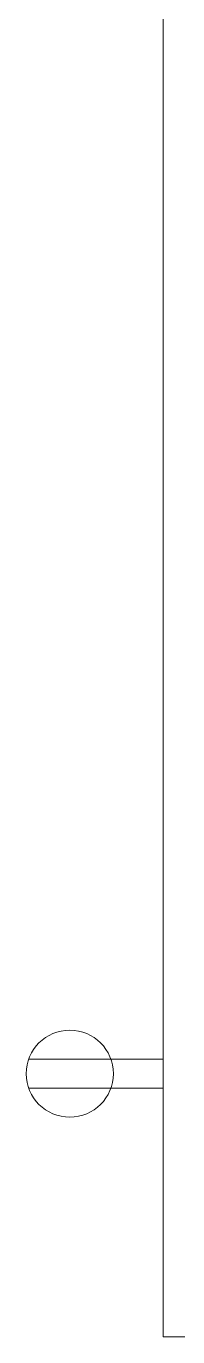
# Model space of a CAD drawing. Header units: inches. Extents: x 1 to 4637, y -664 to 702.
# Drawn here: x 1674.5 to 1692.8, y -430.7 to -272.6 of the extents above; entities that cross this region are included whole.
import ezdxf

# ---------------------------------------------------------------- set-up
doc = ezdxf.new("R2010")
doc.units = ezdxf.units.IN
doc.header["$MEASUREMENT"] = 0
doc.layers.add('A-ANNO-NOTE', color=131, linetype='Continuous', lineweight=20)
doc.layers.add('I-WALL', color=2, linetype='Continuous', lineweight=9)

msp = doc.modelspace()

# ---------------------------------------------------------------- linework, layer by layer
at = {"layer": 'A-ANNO-NOTE'}
for p, q in [((1691, -397.24), (1674.8, -397.24)), ((1691, -400.72), (1674.8, -400.72))]:
    msp.add_line(p, q, dxfattribs=at)
msp.add_circle((1679.75, -398.98), 5.25, dxfattribs=at)
at = {"layer": 'I-WALL', "color": 250, "lineweight": 20}
for p, q in [((1691, -214.89), (1691, -430.73)), ((1691, -430.73), (1700.25, -430.73))]:
    msp.add_line(p, q, dxfattribs=at)

doc.saveas('drawing.dxf')
